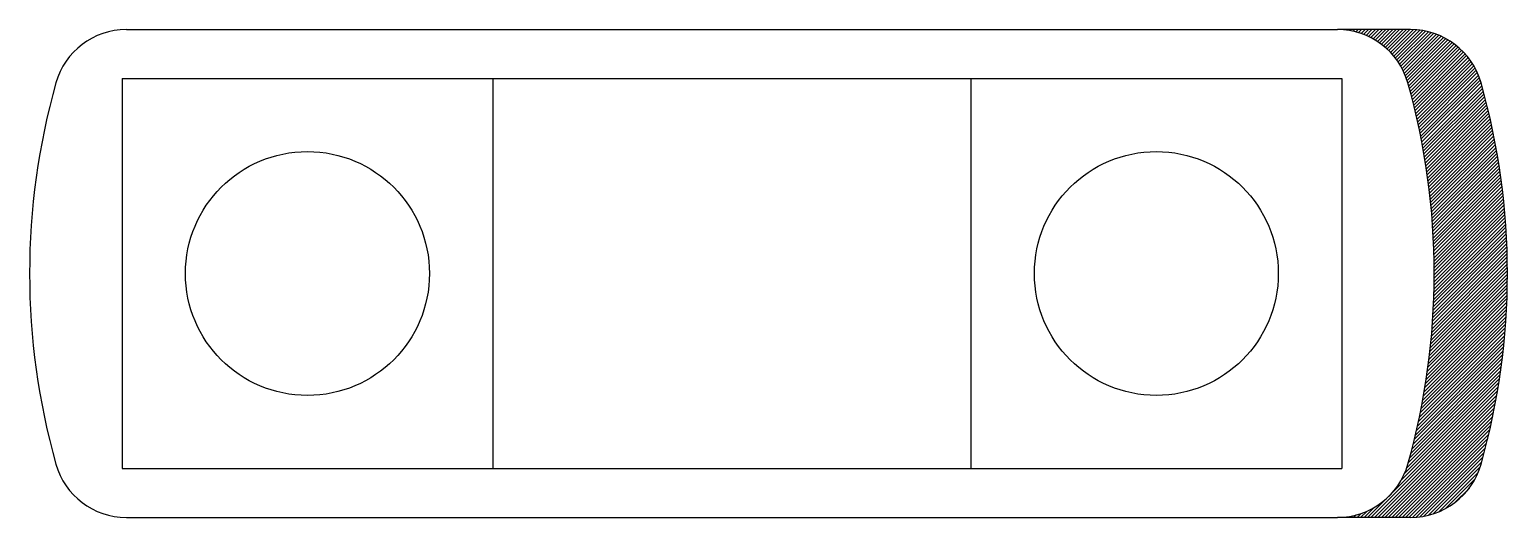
# Model space of a CAD drawing. Extents: x -1.14 to 4.92, y -1 to 1.
import ezdxf

# ---------------------------------------------------------------- set-up
doc = ezdxf.new("R2010")
doc.units = 0
doc.layers.add('粗实线层', color=7, linetype='CONTINUOUS')
doc.layers.add('细实线层', color=7, linetype='CONTINUOUS')

msp = doc.modelspace()

# ---------------------------------------------------------------- linework, layer by layer
at = {"layer": '粗实线层'}
for p, q in [((-0.7424, 1), (4.2225, 1)), ((4.5225, 1), (4.2225, 1)), ((4.2363, 0.9996), (4.2367, 1)), ((4.2493, 0.9984), (4.2509, 1)), ((4.262, 0.997), (4.265, 1)), ((4.2744, 0.9953), (4.2791, 1)), ((4.2864, 0.9932), (4.2933, 1)), ((4.298, 0.9905), (4.3074, 1)), ((4.309, 0.9875), (4.3216, 1)), ((4.3193, 0.9836), (4.3357, 1)), ((4.3297, 0.9798), (4.3499, 1)), ((4.34, 0.976), (4.364, 1)), ((4.3498, 0.9717), (4.3781, 1)), ((4.3594, 0.9671), (4.3923, 1)), ((4.3683, 0.9619), (4.4064, 1)), ((4.3775, 0.9569), (4.4206, 1)), ((4.3862, 0.9515), (4.4347, 1)), ((4.3947, 0.9458), (4.4488, 1)), ((4.4027, 0.9397), (4.463, 1)), ((4.4107, 0.9336), (4.4771, 1)), ((4.4181, 0.9269), (4.4913, 1)), ((4.4258, 0.9204), (4.5054, 1)), ((4.4332, 0.9137), (4.5196, 1)), ((4.4401, 0.9064), (4.5338, 1.0001)), ((4.4471, 0.8992), (4.547, 0.9991)), ((4.4533, 0.8914), (4.5595, 0.9976)), ((4.4598, 0.8836), (4.5719, 0.9958)), ((4.4656, 0.8753), (4.5838, 0.9935)), ((4.4717, 0.8673), (4.5955, 0.9911)), ((4.4771, 0.8586), (4.6066, 0.9881)), ((4.4824, 0.8497), (4.6173, 0.9846)), ((4.4878, 0.841), (4.6278, 0.981)), ((4.4922, 0.8313), (4.638, 0.977)), ((4.4968, 0.8217), (4.648, 0.9728)), ((4.5008, 0.8115), (4.6572, 0.968)), ((4.5051, 0.8017), (4.6669, 0.9635)), ((4.5083, 0.7907), (4.6755, 0.9579)), ((4.5116, 0.78), (4.6843, 0.9527)), ((4.5147, 0.7689), (4.6925, 0.9467)), ((4.5178, 0.7578), (4.7011, 0.9411)), ((4.5208, 0.7466), (4.7092, 0.9351)), ((4.5237, 0.7355), (4.7169, 0.9287)), ((4.5266, 0.7242), (4.7245, 0.9221)), ((4.5296, 0.713), (4.7317, 0.9152)), ((4.5324, 0.7017), (4.739, 0.9083)), ((4.5352, 0.6904), (4.7454, 0.9006)), ((4.538, 0.6791), (4.7521, 0.8932)), ((4.5407, 0.6676), (4.7584, 0.8853)), ((4.5435, 0.6562), (4.7649, 0.8776)), ((4.5461, 0.6447), (4.7706, 0.8693)), ((4.5487, 0.6332), (4.7761, 0.8606)), ((4.5513, 0.6217), (4.7815, 0.8519)), ((4.5539, 0.6101), (4.7863, 0.8425)), ((4.5564, 0.5984), (4.7914, 0.8334)), ((4.5588, 0.5867), (4.7958, 0.8237)), ((4.5612, 0.575), (4.8, 0.8137)), ((4.5636, 0.5632), (4.8044, 0.8041)), ((4.5659, 0.5514), (4.8076, 0.7931)), ((4.5682, 0.5396), (4.8111, 0.7825)), ((4.5708, 0.5262), (4.8144, 0.7698)), ((4.573, 0.5142), (4.8175, 0.7587)), ((4.5751, 0.5022), (4.8205, 0.7476)), ((4.5772, 0.4901), (4.8235, 0.7364)), ((4.5792, 0.478), (4.8264, 0.7252)), ((4.5813, 0.4659), (4.8293, 0.714)), ((4.5833, 0.4538), (4.8322, 0.7027)), ((4.5852, 0.4415), (4.835, 0.6914)), ((4.5871, 0.4293), (4.8378, 0.68)), ((4.5889, 0.417), (4.8406, 0.6686)), ((4.5907, 0.4046), (4.8432, 0.6571)), ((4.5924, 0.3922), (4.8459, 0.6457)), ((4.5941, 0.3797), (4.8485, 0.6342)), ((4.5957, 0.3672), (4.8511, 0.6227)), ((4.5973, 0.3547), (4.8536, 0.611)), ((4.5988, 0.342), (4.8561, 0.5994)), ((4.6003, 0.3294), (4.8586, 0.5877)), ((4.6018, 0.3167), (4.8611, 0.576)), ((4.6031, 0.3039), (4.8634, 0.5642)), ((4.6045, 0.2911), (4.8658, 0.5524)), ((4.6058, 0.2783), (4.868, 0.5405)), ((4.607, 0.2654), (4.8703, 0.5287)), ((4.6082, 0.2524), (4.8725, 0.5167)), ((4.6093, 0.2394), (4.8747, 0.5047)), ((4.6103, 0.2263), (4.8768, 0.4927)), ((4.6113, 0.2131), (4.8788, 0.4806)), ((4.6123, 0.1999), (4.8808, 0.4685)), ((4.6132, 0.1867), (4.8829, 0.4564)), ((4.614, 0.1734), (4.8848, 0.4442)), ((4.6148, 0.16), (4.8867, 0.4319)), ((4.6155, 0.1466), (4.8885, 0.4196)), ((4.6162, 0.1331), (4.8903, 0.4072)), ((4.6168, 0.1196), (4.892, 0.3948)), ((4.6173, 0.106), (4.8937, 0.3824)), ((4.6178, 0.0923), (4.8954, 0.3699)), ((4.6182, 0.0786), (4.897, 0.3574)), ((4.6185, 0.0648), (4.8985, 0.3448)), ((4.6188, 0.0509), (4.9001, 0.3321)), ((4.619, 0.0369), (4.9015, 0.3194)), ((4.6192, 0.023), (4.9029, 0.3067)), ((4.619, -0.0337), (4.9079, 0.2552)), ((4.6192, -0.0194), (4.9067, 0.2681)), ((4.6193, 0.0089), (4.9042, 0.2939)), ((4.6193, -0.0052), (4.9055, 0.281)), ((4.6173, -0.1062), (4.913, 0.1895)), ((4.6178, -0.0915), (4.9121, 0.2027)), ((4.6182, -0.077), (4.9111, 0.2159)), ((4.6186, -0.0625), (4.9101, 0.2291)), ((4.6189, -0.0481), (4.909, 0.2421)), ((4.6136, -0.1806), (4.9167, 0.1225)), ((4.6145, -0.1656), (4.916, 0.136)), ((4.6153, -0.1506), (4.9154, 0.1495)), ((4.616, -0.1357), (4.9146, 0.1629)), ((4.6167, -0.1209), (4.9138, 0.1762)), ((4.6091, -0.2417), (4.9185, 0.0677)), ((4.6104, -0.2263), (4.9181, 0.0815)), ((4.6115, -0.2109), (4.9177, 0.0952)), ((4.6126, -0.1957), (4.9172, 0.1089)), ((4.6031, -0.3042), (4.9192, 0.0119)), ((4.6047, -0.2884), (4.9191, 0.026)), ((4.6063, -0.2728), (4.919, 0.0399)), ((4.6078, -0.2571), (4.9187, 0.0539)), ((4.5935, -0.3846), (4.9187, -0.0594)), ((4.5956, -0.3683), (4.9189, -0.045)), ((4.5976, -0.3521), (4.9191, -0.0307)), ((4.5996, -0.336), (4.9192, -0.0164)), ((4.6015, -0.32), (4.9193, -0.0022)), ((4.5838, -0.4508), (4.9168, -0.1178)), ((4.5863, -0.4342), (4.9174, -0.1031)), ((4.5888, -0.4175), (4.9179, -0.0884)), ((4.5912, -0.401), (4.9183, -0.0739)), ((4.5721, -0.5191), (4.9138, -0.1774)), ((4.5752, -0.5018), (4.9147, -0.1623)), ((4.5782, -0.4847), (4.9155, -0.1474)), ((4.581, -0.4677), (4.9163, -0.1325)), ((4.5583, -0.5894), (4.9094, -0.2384)), ((4.5619, -0.5717), (4.9106, -0.223)), ((4.5654, -0.554), (4.9117, -0.2077)), ((4.5688, -0.5365), (4.9128, -0.1925)), ((4.5421, -0.6622), (4.9035, -0.3008)), ((4.5463, -0.6438), (4.9051, -0.2851)), ((4.5505, -0.6255), (4.9066, -0.2694)), ((4.5545, -0.6074), (4.9081, -0.2538)), ((4.5282, -0.7186), (4.898, -0.3487)), ((4.533, -0.6996), (4.8999, -0.3326)), ((4.5375, -0.6809), (4.9018, -0.3167)), ((4.5066, -0.7967), (4.8893, -0.414)), ((4.5125, -0.7766), (4.8917, -0.3975)), ((4.518, -0.757), (4.8939, -0.3811)), ((4.5232, -0.7377), (4.8961, -0.3648)), ((4.3457, -1), (4.8816, -0.4642)), ((4.3599, -1), (4.8788, -0.4811)), ((4.4826, -0.849), (4.8843, -0.4473)), ((4.4977, -0.8198), (4.8869, -0.4305)), ((4.374, -1), (4.8758, -0.4982)), ((4.3882, -1), (4.8728, -0.5154)), ((4.4023, -1), (4.8695, -0.5328)), ((4.4164, -1), (4.8662, -0.5503)), ((4.4306, -1), (4.8627, -0.5679)), ((4.4447, -1), (4.8591, -0.5857)), ((4.4589, -1), (4.8552, -0.6036)), ((4.473, -1), (4.8513, -0.6217)), ((4.4872, -1), (4.8472, -0.6399)), ((4.5013, -1), (4.8431, -0.6582)), ((4.5154, -1), (4.8386, -0.6769)), ((4.5295, -1.0001), (4.834, -0.6956)), ((4.5448, -0.9989), (4.8292, -0.7145)), ((4.5599, -0.998), (4.8242, -0.7337)), ((4.5768, -0.9952), (4.819, -0.753)), ((4.595, -0.9911), (4.8137, -0.7725)), ((4.6148, -0.9855), (4.8079, -0.7923)), ((4.6378, -0.9767), (4.7991, -0.8153)), ((4.6648, -0.9638), (4.7863, -0.8423)), ((4.7019, -0.9408), (4.7632, -0.8795)), ((4.3316, -1), (4.3715, -0.9601)), ((-0.7425, -1), (4.2224, -1)), ((4.5224, -1), (4.2224, -1)), ((4.2326, -1), (4.2326, -1)), ((4.2467, -1), (4.2475, -0.9992)), ((4.2609, -1), (4.264, -0.9969)), ((4.275, -1), (4.2806, -0.9944)), ((4.2892, -1), (4.2993, -0.9898)), ((4.3033, -1), (4.3191, -0.9842)), ((4.3174, -1), (4.3422, -0.9752))]:
    msp.add_line(p, q, dxfattribs=at)
for centre, radius, start, end in [((-0.7424, 0.7), 0.3, 90.00058, 164.25099), ((4.2225, 0.7001), 0.2999, 15.73806, 90.00358), ((4.5225, 0.7001), 0.2999, 15.73806, 90.00358), ((1.74, 0), 2.8792, 164.25249, 195.74734), ((1.74, 0), 2.8792, 344.25233, 15.74734), ((2.04, 0), 2.8792, 344.25233, 15.74734), ((-0.7425, -0.7001), 0.2999, 195.73817, 270.00354), ((4.2224, -0.6999), 0.3001, 270.00466, 344.24025), ((4.5224, -0.6999), 0.3001, 270.00466, 344.24025)]:
    msp.add_arc(centre, radius, start, end, dxfattribs=at)
at = {"layer": '细实线层'}
for p, q in [((-0.76, 0.8), (4.24, 0.8)), ((-0.76, 0.8), (-0.76, -0.8)), ((0.76, 0.8), (0.76, -0.8)), ((2.72, 0.8), (2.72, -0.8)), ((4.24, 0.8), (4.24, -0.8)), ((-0.76, -0.8), (4.24, -0.8))]:
    msp.add_line(p, q, dxfattribs=at)
for centre in [(0, 0), (3.48, 0)]:
    msp.add_circle(centre, 0.5, dxfattribs=at)

doc.saveas('drawing.dxf')
